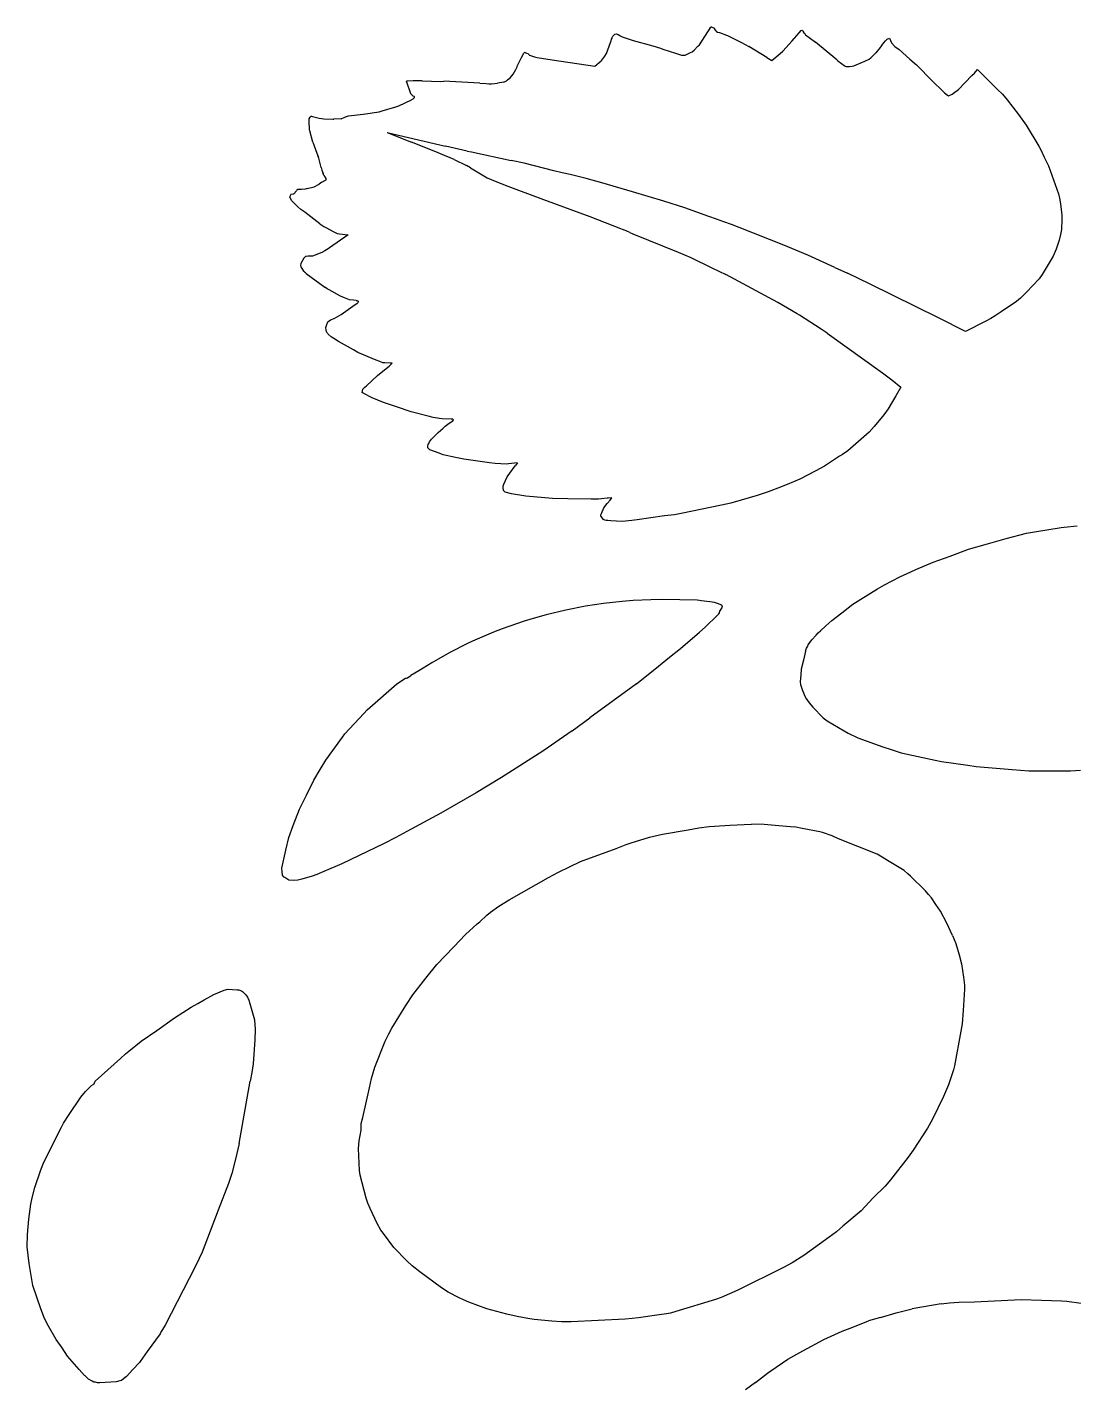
# Model space of a CAD drawing. Extents: x -208 to -97, y -176 to -61.
# Drawn here: x -208.4 to -152.6, y -137.8 to -65.4 of the extents above; entities that cross this region are included whole.
import ezdxf

# ---------------------------------------------------------------- set-up
doc = ezdxf.new("R2010")
doc.units = 0
doc.layers.get('0').update_dxf_attribs({"linetype": 'CONTINUOUS'})

msp = doc.modelspace()

# ---------------------------------------------------------------- linework, layer by layer
for p, q in [((-177.18, -65.915), (-177.153, -65.87)), ((-177.153, -65.87), (-177.08, -65.804)), ((-177.08, -65.804), (-177.004, -65.784)), ((-177.004, -65.784), (-176.907, -65.831)), ((-176.907, -65.831), (-176.822, -65.876)), ((-172.575, -66.382), (-171.957, -65.433)), ((-171.906, -65.438), (-171.957, -65.433)), ((-171.906, -65.438), (-171.804, -65.468)), ((-171.804, -65.468), (-171.779, -65.506)), ((-171.779, -65.506), (-171.725, -65.587)), ((-171.725, -65.587), (-171.7, -65.609)), ((-171.7, -65.609), (-171.68, -65.638)), ((-171.68, -65.638), (-171.604, -65.693)), ((-171.604, -65.693), (-171.494, -65.714)), ((-171.494, -65.714), (-171.131, -65.857)), ((-171.131, -65.857), (-171.073, -65.872)), ((-171.073, -65.872), (-170.326, -66.255)), ((-167.478, -65.995), (-167.142, -65.613)), ((-167.142, -65.613), (-167.095, -65.59)), ((-167.095, -65.59), (-167.07, -65.611)), ((-167.07, -65.611), (-167.054, -65.651)), ((-167.054, -65.651), (-166.996, -65.726)), ((-166.996, -65.726), (-166.954, -65.778)), ((-166.954, -65.778), (-166.908, -65.848)), ((-166.908, -65.848), (-166.718, -65.984)), ((-177.518, -66.831), (-177.309, -66.242)), ((-177.309, -66.242), (-177.276, -66.152)), ((-177.276, -66.152), (-177.253, -66.076)), ((-177.253, -66.076), (-177.229, -66.016)), ((-177.229, -66.016), (-177.217, -65.98)), ((-177.217, -65.98), (-177.18, -65.915)), ((-176.822, -65.876), (-176.79, -65.903)), ((-176.79, -65.903), (-176.684, -65.953)), ((-176.684, -65.953), (-176.59, -65.989)), ((-176.59, -65.989), (-176.26, -66.089)), ((-176.26, -66.089), (-176.101, -66.135)), ((-176.101, -66.135), (-175.047, -66.429)), ((-175.047, -66.429), (-174.643, -66.558)), ((-174.643, -66.558), (-174.516, -66.598)), ((-174.516, -66.598), (-173.844, -66.823)), ((-172.856, -66.665), (-172.652, -66.44)), ((-172.652, -66.44), (-172.575, -66.382)), ((-170.326, -66.255), (-169.935, -66.46)), ((-168.982, -67.041), (-169.935, -66.46)), ((-168.129, -66.715), (-167.632, -66.16)), ((-167.632, -66.16), (-167.523, -66.034)), ((-167.523, -66.034), (-167.478, -65.995)), ((-166.718, -65.984), (-166.387, -66.225)), ((-165.253, -67.18), (-166.387, -66.225)), ((-162.927, -66.515), (-163.161, -66.807)), ((-162.927, -66.515), (-162.884, -66.456)), ((-162.884, -66.456), (-162.817, -66.361)), ((-162.817, -66.361), (-162.757, -66.288)), ((-162.757, -66.288), (-162.65, -66.163)), ((-162.65, -66.163), (-162.611, -66.124)), ((-162.611, -66.124), (-162.552, -66.068)), ((-162.552, -66.068), (-162.445, -66.026)), ((-162.445, -66.026), (-162.327, -66.267)), ((-162.327, -66.267), (-162.144, -66.457)), ((-162.144, -66.457), (-161.92, -66.628)), ((-182.295, -67.513), (-182.166, -67.258)), ((-182.166, -67.258), (-182.052, -67.044)), ((-182.052, -67.044), (-181.935, -66.814)), ((-181.935, -66.814), (-181.914, -66.795)), ((-181.914, -66.795), (-181.885, -66.772)), ((-181.885, -66.772), (-181.86, -66.782)), ((-181.86, -66.782), (-181.782, -66.811)), ((-181.782, -66.811), (-181.709, -66.841)), ((-181.709, -66.841), (-181.675, -66.879)), ((-181.675, -66.879), (-181.627, -66.917)), ((-181.627, -66.917), (-181.369, -67.005)), ((-181.369, -67.005), (-181.284, -67.039)), ((-181.284, -67.039), (-181.22, -67.043)), ((-181.22, -67.043), (-180.429, -67.169)), ((-180.429, -67.169), (-178.147, -67.516)), ((-178.147, -67.516), (-177.814, -67.23)), ((-177.814, -67.23), (-177.773, -67.189)), ((-177.773, -67.189), (-177.615, -66.98)), ((-177.615, -66.98), (-177.518, -66.831)), ((-173.844, -66.823), (-173.529, -66.922)), ((-173.529, -66.922), (-173.425, -66.93)), ((-173.425, -66.93), (-173.358, -66.926)), ((-173.358, -66.926), (-173.327, -66.921)), ((-173.327, -66.921), (-173.04, -66.776)), ((-173.04, -66.776), (-172.961, -66.747)), ((-172.961, -66.747), (-172.856, -66.665)), ((-168.982, -67.041), (-168.713, -67.204)), ((-168.713, -67.204), (-168.274, -66.838)), ((-168.274, -66.838), (-168.129, -66.715)), ((-165.253, -67.18), (-165.185, -67.228)), ((-165.185, -67.228), (-164.795, -67.505)), ((-164.329, -67.489), (-163.75, -67.24)), ((-163.75, -67.24), (-163.515, -67.129)), ((-163.515, -67.129), (-163.439, -67.075)), ((-163.439, -67.075), (-163.161, -66.807)), ((-161.92, -66.628), (-161.346, -67.132)), ((-161.346, -67.132), (-161.005, -67.444)), ((-182.669, -68.132), (-182.504, -67.933)), ((-182.504, -67.933), (-182.352, -67.686)), ((-182.352, -67.686), (-182.283, -67.538)), ((-182.283, -67.538), (-182.295, -67.513)), ((-164.795, -67.505), (-164.753, -67.521)), ((-164.753, -67.521), (-164.707, -67.527)), ((-164.707, -67.527), (-164.565, -67.527)), ((-164.565, -67.527), (-164.426, -67.515)), ((-164.426, -67.515), (-164.329, -67.489)), ((-161.005, -67.444), (-160.136, -68.305)), ((-158.76, -68.756), (-158.047, -68.015)), ((-158.047, -68.015), (-157.91, -67.881)), ((-157.91, -67.881), (-157.748, -67.695)), ((-157.748, -67.695), (-156.68, -68.751)), ((-188.141, -68.303), (-188.185, -68.318)), ((-187.962, -68.986), (-188.185, -68.318)), ((-187.833, -68.298), (-188.141, -68.303)), ((-187.36, -68.294), (-187.833, -68.298)), ((-187.36, -68.294), (-186.35, -68.32)), ((-186.35, -68.32), (-186.197, -68.318)), ((-184.279, -68.408), (-186.197, -68.318)), ((-184.279, -68.408), (-183.932, -68.433)), ((-183.932, -68.433), (-183.794, -68.45)), ((-183.794, -68.45), (-183.659, -68.456)), ((-183.659, -68.456), (-183.339, -68.413)), ((-182.992, -68.356), (-183.339, -68.413)), ((-182.992, -68.356), (-182.86, -68.289)), ((-182.86, -68.289), (-182.806, -68.233)), ((-182.806, -68.233), (-182.669, -68.132)), ((-160.136, -68.305), (-159.601, -68.849)), ((-159.02, -68.955), (-158.76, -68.756)), ((-156.68, -68.751), (-156.416, -69.009)), ((-188.602, -69.618), (-187.918, -69.302)), ((-187.962, -68.986), (-187.833, -69.105)), ((-187.859, -69.267), (-187.918, -69.302)), ((-187.859, -69.267), (-187.798, -69.22)), ((-187.786, -69.127), (-187.833, -69.105)), ((-187.798, -69.22), (-187.758, -69.188)), ((-187.767, -69.145), (-187.786, -69.127)), ((-187.758, -69.188), (-187.767, -69.145)), ((-159.601, -68.849), (-159.507, -68.93)), ((-159.507, -68.93), (-159.348, -69.057)), ((-159.348, -69.057), (-159.284, -69.085)), ((-159.284, -69.085), (-159.127, -69.021)), ((-159.127, -69.021), (-159.097, -69.01)), ((-159.097, -69.01), (-159.02, -68.955)), ((-156.416, -69.009), (-156.166, -69.301)), ((-156.166, -69.301), (-155.554, -70.082)), ((-193.317, -70.231), (-193.279, -70.18)), ((-193.279, -70.18), (-193.245, -70.176)), ((-193.245, -70.176), (-193.202, -70.187)), ((-193.202, -70.187), (-193.134, -70.212)), ((-193.134, -70.212), (-192.847, -70.276)), ((-191.668, -70.311), (-191.444, -70.203)), ((-191.444, -70.203), (-191.278, -70.158)), ((-191.278, -70.158), (-190.501, -70.072)), ((-190.501, -70.072), (-189.652, -69.941)), ((-189.652, -69.941), (-189.482, -69.893)), ((-189.482, -69.893), (-188.752, -69.679)), ((-188.752, -69.679), (-188.602, -69.618)), ((-155.554, -70.082), (-155.155, -70.651)), ((-193.375, -70.317), (-193.317, -70.231)), ((-193.372, -70.583), (-193.375, -70.317)), ((-193.366, -70.749), (-193.372, -70.583)), ((-193.368, -70.859), (-193.366, -70.749)), ((-193.345, -70.951), (-193.368, -70.859)), ((-192.847, -70.276), (-192.603, -70.319)), ((-192.603, -70.319), (-192.111, -70.342)), ((-192.111, -70.342), (-192.066, -70.342)), ((-191.668, -70.311), (-192.066, -70.342)), ((-155.155, -70.651), (-154.471, -71.768)), ((-193.178, -71.563), (-193.345, -70.951)), ((-193.178, -71.563), (-192.973, -72.152)), ((-189.225, -71.043), (-187.925, -71.562)), ((-189.225, -71.043), (-186.106, -71.767)), ((-186.616, -72.069), (-187.925, -71.562)), ((-192.973, -72.152), (-192.897, -72.323)), ((-192.859, -72.42), (-192.897, -72.323)), ((-186.381, -72.189), (-186.616, -72.069)), ((-185.645, -72.482), (-186.381, -72.189)), ((-184.946, -72.031), (-186.106, -71.767)), ((-184.946, -72.031), (-184.719, -72.081)), ((-184.719, -72.081), (-182.611, -72.535)), ((-154.471, -71.768), (-154.352, -71.995)), ((-154.352, -71.995), (-154.187, -72.353)), ((-154.187, -72.353), (-153.959, -72.823)), ((-192.823, -72.559), (-192.859, -72.42)), ((-192.734, -72.91), (-192.823, -72.559)), ((-192.734, -72.91), (-192.706, -73.058)), ((-192.706, -73.058), (-192.639, -73.223)), ((-185.645, -72.482), (-184.984, -72.806)), ((-184.783, -72.926), (-184.984, -72.806)), ((-184.783, -72.926), (-183.888, -73.456)), ((-181.917, -72.686), (-182.611, -72.535)), ((-180.328, -73.09), (-181.917, -72.686)), ((-179.891, -73.189), (-180.328, -73.09)), ((-153.959, -72.823), (-153.782, -73.317)), ((-193.119, -73.933), (-192.853, -73.797)), ((-192.695, -73.693), (-192.853, -73.797)), ((-192.695, -73.693), (-192.479, -73.57)), ((-192.602, -73.343), (-192.639, -73.223)), ((-192.602, -73.343), (-192.534, -73.406)), ((-192.503, -73.446), (-192.534, -73.406)), ((-192.464, -73.496), (-192.503, -73.446)), ((-192.479, -73.57), (-192.464, -73.496)), ((-183.888, -73.456), (-183.677, -73.547)), ((-183.677, -73.547), (-182.934, -73.848)), ((-179.459, -73.291), (-179.891, -73.189)), ((-179.031, -73.395), (-179.459, -73.291)), ((-178.608, -73.502), (-179.031, -73.395)), ((-177.772, -73.726), (-178.608, -73.502)), ((-176.135, -74.211), (-177.772, -73.726)), ((-153.782, -73.317), (-153.433, -74.314)), ((-194.407, -74.455), (-194.411, -74.498)), ((-194.304, -74.681), (-194.411, -74.498)), ((-194.358, -74.357), (-194.407, -74.455)), ((-194.22, -74.328), (-194.358, -74.357)), ((-194.164, -74.298), (-194.22, -74.328)), ((-194.118, -74.225), (-194.164, -74.298)), ((-194.054, -74.144), (-194.118, -74.225)), ((-194.029, -74.119), (-194.054, -74.144)), ((-193.979, -74.088), (-194.029, -74.119)), ((-193.916, -74.079), (-193.979, -74.088)), ((-193.886, -74.09), (-193.916, -74.079)), ((-193.778, -74.08), (-193.886, -74.09)), ((-193.59, -74.062), (-193.778, -74.08)), ((-193.477, -74.035), (-193.59, -74.062)), ((-193.477, -74.035), (-193.119, -73.933)), ((-182.934, -73.848), (-180.888, -74.609)), ((-174.465, -74.695), (-176.135, -74.211)), ((-153.433, -74.314), (-153.377, -74.54)), ((-153.377, -74.54), (-153.326, -74.847)), ((-194.304, -74.681), (-194.138, -74.844)), ((-194.138, -74.844), (-193.976, -75.008)), ((-193.976, -75.008), (-193.821, -75.143)), ((-193.609, -75.295), (-193.821, -75.143)), ((-180.888, -74.609), (-178.416, -75.519)), ((-173.342, -75.063), (-174.465, -74.695)), ((-172.069, -75.519), (-173.342, -75.063)), ((-153.326, -74.847), (-153.24, -75.442)), ((-192.802, -75.914), (-193.609, -75.295)), ((-192.802, -75.914), (-192.597, -76.05)), ((-178.416, -75.519), (-176.781, -76.164)), ((-171.666, -75.658), (-172.069, -75.519)), ((-171.264, -75.8), (-171.666, -75.658)), ((-170.861, -75.947), (-171.264, -75.8)), ((-170.459, -76.098), (-170.861, -75.947)), ((-153.243, -75.689), (-153.26, -76.221)), ((-153.24, -75.442), (-153.243, -75.689)), ((-192.597, -76.05), (-192.492, -76.113)), ((-192.492, -76.113), (-192.064, -76.343)), ((-191.296, -76.504), (-192.301, -77.195)), ((-192.064, -76.343), (-191.889, -76.421)), ((-191.889, -76.421), (-191.76, -76.441)), ((-191.76, -76.441), (-191.296, -76.504)), ((-176.781, -76.164), (-176.609, -76.236)), ((-176.277, -76.375), (-176.609, -76.236)), ((-176.277, -76.375), (-176.117, -76.443)), ((-176.117, -76.443), (-173.696, -77.42)), ((-168.063, -77.049), (-170.459, -76.098)), ((-153.315, -76.479), (-153.383, -76.789)), ((-153.26, -76.221), (-153.315, -76.479)), ((-192.694, -77.443), (-193.202, -77.627)), ((-192.537, -77.346), (-192.694, -77.443)), ((-192.37, -77.243), (-192.537, -77.346)), ((-192.301, -77.195), (-192.37, -77.243)), ((-173.696, -77.42), (-173.029, -77.713)), ((-166.787, -77.586), (-168.063, -77.049)), ((-153.559, -77.257), (-153.71, -77.64)), ((-153.383, -76.789), (-153.559, -77.257)), ((-193.828, -78.025), (-193.846, -78.129)), ((-193.846, -78.129), (-193.82, -78.197)), ((-193.657, -77.744), (-193.828, -78.025)), ((-193.65, -77.72), (-193.657, -77.744)), ((-193.65, -77.72), (-193.58, -77.65)), ((-193.53, -77.643), (-193.58, -77.65)), ((-193.436, -77.628), (-193.53, -77.643)), ((-193.202, -77.627), (-193.436, -77.628)), ((-173.029, -77.713), (-171.902, -78.263)), ((-165.346, -78.233), (-166.787, -77.586)), ((-153.917, -77.994), (-154.289, -78.611)), ((-153.71, -77.64), (-153.917, -77.994)), ((-193.82, -78.197), (-193.671, -78.431)), ((-193.671, -78.431), (-193.652, -78.456)), ((-193.652, -78.456), (-193.624, -78.484)), ((-193.579, -78.525), (-193.624, -78.484)), ((-193.543, -78.558), (-193.579, -78.525)), ((-193.543, -78.558), (-192.546, -79.278)), ((-171.902, -78.263), (-171.161, -78.615)), ((-168.394, -80.098), (-171.161, -78.615)), ((-165.346, -78.233), (-164.674, -78.538)), ((-163.463, -79.118), (-164.674, -78.538)), ((-154.465, -78.842), (-155.138, -79.545)), ((-154.289, -78.611), (-154.465, -78.842)), ((-192.417, -79.373), (-192.546, -79.278)), ((-192.304, -79.436), (-192.417, -79.373)), ((-191.705, -79.772), (-192.304, -79.436)), ((-159.825, -80.914), (-163.463, -79.118)), ((-155.138, -79.545), (-155.456, -79.866)), ((-191.499, -79.862), (-191.705, -79.772)), ((-191.668, -80.741), (-190.917, -80.204)), ((-191.22, -79.956), (-191.499, -79.862)), ((-191.02, -79.987), (-191.22, -79.956)), ((-190.88, -80.001), (-191.02, -79.987)), ((-190.917, -80.204), (-190.834, -80.147)), ((-190.88, -80.001), (-190.844, -80.006)), ((-190.818, -80.015), (-190.844, -80.006)), ((-190.834, -80.147), (-190.787, -80.118)), ((-190.79, -80.025), (-190.818, -80.015)), ((-190.738, -80.042), (-190.79, -80.025)), ((-190.76, -80.084), (-190.787, -80.118)), ((-190.76, -80.084), (-190.738, -80.042)), ((-167.36, -80.705), (-168.394, -80.098)), ((-155.67, -80.05), (-156.484, -80.604)), ((-155.456, -79.866), (-155.67, -80.05)), ((-192.391, -81.13), (-192.233, -81.023)), ((-192.233, -81.023), (-192.041, -80.962)), ((-192.041, -80.962), (-191.668, -80.741)), ((-167.234, -80.782), (-167.36, -80.705)), ((-166.08, -81.516), (-167.234, -80.782)), ((-158.383, -81.648), (-159.825, -80.914)), ((-157.036, -80.963), (-157.307, -81.097)), ((-156.809, -80.817), (-157.036, -80.963)), ((-156.484, -80.604), (-156.809, -80.817)), ((-192.495, -81.434), (-192.441, -81.276)), ((-192.466, -81.572), (-192.495, -81.434)), ((-192.433, -81.697), (-192.466, -81.572)), ((-192.441, -81.276), (-192.391, -81.13)), ((-192.386, -81.756), (-192.433, -81.697)), ((-192.357, -81.798), (-192.386, -81.756)), ((-192.204, -81.932), (-192.357, -81.798)), ((-165.757, -81.743), (-166.08, -81.516)), ((-165.757, -81.743), (-162.804, -83.847)), ((-157.307, -81.097), (-158.383, -81.648)), ((-192.156, -81.968), (-192.204, -81.932)), ((-192.071, -82.024), (-192.156, -81.968)), ((-191.822, -82.185), (-192.071, -82.024)), ((-191.016, -82.624), (-191.822, -82.185)), ((-190.783, -82.762), (-191.016, -82.624)), ((-189.8, -83.178), (-190.783, -82.762)), ((-189.611, -83.25), (-189.8, -83.178)), ((-189.74, -83.989), (-189.451, -83.76)), ((-189.446, -83.315), (-189.611, -83.25)), ((-189.451, -83.76), (-189.113, -83.486)), ((-189.34, -83.325), (-189.446, -83.315)), ((-189.064, -83.338), (-189.34, -83.325)), ((-189.113, -83.486), (-188.957, -83.343)), ((-188.957, -83.343), (-189.064, -83.338)), ((-162.804, -83.847), (-162.304, -84.223)), ((-190.515, -84.715), (-190.416, -84.619)), ((-190.416, -84.619), (-190.322, -84.545)), ((-190.322, -84.545), (-189.74, -83.989)), ((-162.304, -84.223), (-161.832, -84.615)), ((-161.832, -84.615), (-162.101, -85.084)), ((-190.547, -84.905), (-190.515, -84.715)), ((-190.502, -84.941), (-190.547, -84.905)), ((-190.012, -85.187), (-190.502, -84.941)), ((-189.422, -85.436), (-190.012, -85.187)), ((-162.101, -85.084), (-162.501, -85.768)), ((-188.73, -85.664), (-189.422, -85.436)), ((-187.946, -85.927), (-188.73, -85.664)), ((-187.032, -86.166), (-187.946, -85.927)), ((-162.744, -86.09), (-163.248, -86.711)), ((-162.501, -85.768), (-162.744, -86.09)), ((-186.772, -86.226), (-187.032, -86.166)), ((-186.427, -86.287), (-186.772, -86.226)), ((-186.493, -87.031), (-186.251, -86.807)), ((-186.279, -86.293), (-186.427, -86.287)), ((-185.812, -86.313), (-186.279, -86.293)), ((-186.251, -86.807), (-186.131, -86.693)), ((-186.131, -86.693), (-185.987, -86.587)), ((-185.987, -86.587), (-185.755, -86.422)), ((-185.724, -86.325), (-185.812, -86.313)), ((-185.755, -86.422), (-185.685, -86.38)), ((-185.685, -86.38), (-185.724, -86.325)), ((-163.248, -86.711), (-163.521, -87.02)), ((-186.996, -87.613), (-186.955, -87.522)), ((-186.955, -87.522), (-186.856, -87.393)), ((-186.856, -87.393), (-186.826, -87.352)), ((-186.826, -87.352), (-186.493, -87.031)), ((-163.654, -87.132), (-164.654, -88.007)), ((-163.521, -87.02), (-163.654, -87.132)), ((-187.048, -87.737), (-187.027, -87.661)), ((-187.046, -87.847), (-187.048, -87.737)), ((-187.015, -87.879), (-187.046, -87.847)), ((-187.027, -87.661), (-186.996, -87.613)), ((-186.942, -87.954), (-187.015, -87.879)), ((-186.45, -88.135), (-186.942, -87.954)), ((-186.324, -88.188), (-186.45, -88.135)), ((-186.225, -88.22), (-186.324, -88.188)), ((-185.576, -88.362), (-186.225, -88.22)), ((-165.105, -88.298), (-165.894, -88.824)), ((-164.943, -88.207), (-165.105, -88.298)), ((-164.654, -88.007), (-164.943, -88.207)), ((-185.123, -88.447), (-185.576, -88.362)), ((-183.767, -88.651), (-185.123, -88.447)), ((-183.454, -88.678), (-183.767, -88.651)), ((-182.848, -88.72), (-183.454, -88.678)), ((-182.742, -88.701), (-182.848, -88.72)), ((-182.277, -88.637), (-182.742, -88.701)), ((-182.678, -89.187), (-182.391, -88.797)), ((-182.277, -88.637), (-182.391, -88.797)), ((-165.894, -88.824), (-166.361, -89.065)), ((-183.003, -89.777), (-182.816, -89.399)), ((-182.816, -89.399), (-182.678, -89.187)), ((-167.225, -89.518), (-167.892, -89.792)), ((-166.361, -89.065), (-167.225, -89.518)), ((-183.031, -89.956), (-183.027, -89.892)), ((-183.013, -90.121), (-183.031, -89.956)), ((-183.027, -89.892), (-183.003, -89.777)), ((-182.979, -90.156), (-183.013, -90.121)), ((-182.921, -90.204), (-182.979, -90.156)), ((-182.594, -90.295), (-182.921, -90.204)), ((-181.823, -90.415), (-182.594, -90.295)), ((-180.397, -90.537), (-181.823, -90.415)), ((-169.497, -90.387), (-170.339, -90.628)), ((-168.911, -90.183), (-169.497, -90.387)), ((-168.386, -89.998), (-168.911, -90.183)), ((-167.892, -89.792), (-168.386, -89.998)), ((-179.594, -90.566), (-180.397, -90.537)), ((-178.349, -90.585), (-179.594, -90.566)), ((-177.95, -90.585), (-178.349, -90.585)), ((-177.795, -90.565), (-177.95, -90.585)), ((-177.799, -91.346), (-177.675, -91.042)), ((-177.492, -90.528), (-177.795, -90.565)), ((-177.675, -91.042), (-177.49, -90.817)), ((-177.442, -90.522), (-177.492, -90.528)), ((-177.49, -90.817), (-177.328, -90.63)), ((-177.234, -90.511), (-177.442, -90.522)), ((-177.328, -90.63), (-177.234, -90.511)), ((-171.386, -90.905), (-173.543, -91.351)), ((-170.888, -90.789), (-171.386, -90.905)), ((-170.339, -90.628), (-170.888, -90.789)), ((-177.827, -91.42), (-177.799, -91.346)), ((-177.825, -91.482), (-177.827, -91.42)), ((-177.815, -91.507), (-177.825, -91.482)), ((-177.68, -91.672), (-177.815, -91.507)), ((-177.606, -91.707), (-177.68, -91.672)), ((-177.551, -91.724), (-177.606, -91.707)), ((-177.456, -91.713), (-177.551, -91.724)), ((-177.302, -91.732), (-177.456, -91.713)), ((-176.681, -91.765), (-177.302, -91.732)), ((-176.176, -91.711), (-176.681, -91.765)), ((-175.89, -91.683), (-176.176, -91.711)), ((-174.428, -91.474), (-175.89, -91.683)), ((-173.892, -91.411), (-174.428, -91.474)), ((-173.543, -91.351), (-173.892, -91.411)), ((-156.212, -92.668), (-155.138, -92.401)), ((-155.138, -92.401), (-154.701, -92.322)), ((-154.701, -92.322), (-153.275, -92.087)), ((-153.275, -92.087), (-153.132, -92.07)), ((-153.132, -92.07), (-152.432, -92.006)), ((-159.207, -93.616), (-158.218, -93.25)), ((-158.218, -93.25), (-157.213, -92.954)), ((-157.213, -92.954), (-156.212, -92.668)), ((-161.039, -94.334), (-160.104, -93.936)), ((-160.104, -93.936), (-159.207, -93.616)), ((-162.708, -95.143), (-161.884, -94.727)), ((-161.884, -94.727), (-161.302, -94.452)), ((-161.302, -94.452), (-161.039, -94.334)), ((-163.971, -95.907), (-163.071, -95.356)), ((-163.071, -95.356), (-162.708, -95.143)), ((-177.691, -96.138), (-178.637, -96.281)), ((-176.696, -96.032), (-177.691, -96.138)), ((-176.101, -95.977), (-176.696, -96.032)), ((-175.164, -95.942), (-176.101, -95.977)), ((-174.539, -95.918), (-175.164, -95.942)), ((-172.694, -95.967), (-174.539, -95.918)), ((-172.572, -95.977), (-172.694, -95.967)), ((-172.473, -95.991), (-172.572, -95.977)), ((-172.014, -96.052), (-172.473, -95.991)), ((-171.759, -96.08), (-172.014, -96.052)), ((-171.608, -96.142), (-171.759, -96.08)), ((-171.376, -96.233), (-171.608, -96.142)), ((-171.35, -96.277), (-171.376, -96.233)), ((-171.345, -96.342), (-171.35, -96.277)), ((-164.985, -96.637), (-164.384, -96.177)), ((-164.384, -96.177), (-163.971, -95.907)), ((-181.304, -96.905), (-181.923, -97.078)), ((-180.733, -96.74), (-181.304, -96.905)), ((-179.685, -96.502), (-180.733, -96.74)), ((-178.637, -96.281), (-179.685, -96.502)), ((-172.267, -97.402), (-171.604, -96.77)), ((-171.604, -96.77), (-171.542, -96.686)), ((-171.542, -96.686), (-171.498, -96.637)), ((-171.498, -96.637), (-171.478, -96.541)), ((-171.478, -96.541), (-171.345, -96.342)), ((-165.508, -97.047), (-164.985, -96.637)), ((-183.555, -97.669), (-184.677, -98.149)), ((-183.085, -97.486), (-183.555, -97.669)), ((-181.923, -97.078), (-183.085, -97.486)), ((-173.584, -98.529), (-172.564, -97.663)), ((-172.564, -97.663), (-172.267, -97.402)), ((-166.343, -97.835), (-166.234, -97.704)), ((-166.234, -97.704), (-166.116, -97.596)), ((-166.116, -97.596), (-165.833, -97.335)), ((-165.833, -97.335), (-165.508, -97.047)), ((-184.942, -98.276), (-185.876, -98.744)), ((-184.677, -98.149), (-184.942, -98.276)), ((-166.857, -98.518), (-166.795, -98.406)), ((-166.795, -98.406), (-166.773, -98.344)), ((-166.773, -98.344), (-166.582, -98.079)), ((-166.582, -98.079), (-166.343, -97.835)), ((-185.876, -98.744), (-186.832, -99.307)), ((-174.758, -99.478), (-174.171, -99.008)), ((-174.171, -99.008), (-173.584, -98.529)), ((-167.026, -99.153), (-167.154, -99.639)), ((-166.909, -98.677), (-167.026, -99.153)), ((-166.909, -98.677), (-166.857, -98.518)), ((-187.525, -99.726), (-187.958, -99.98)), ((-186.832, -99.307), (-187.525, -99.726)), ((-175.932, -100.428), (-174.758, -99.478)), ((-167.154, -99.639), (-167.164, -99.946)), ((-190.291, -101.809), (-188.711, -100.425)), ((-188.711, -100.425), (-188.235, -100.114)), ((-188.235, -100.114), (-188.193, -100.116)), ((-188.193, -100.116), (-188.142, -100.093)), ((-188.142, -100.093), (-187.958, -99.98)), ((-175.932, -100.428), (-178.411, -102.227)), ((-167.164, -99.946), (-167.194, -100.322)), ((-167.194, -100.322), (-167.183, -100.463)), ((-167.183, -100.463), (-167.067, -100.78)), ((-167.067, -100.78), (-166.94, -101.104)), ((-166.94, -101.104), (-166.889, -101.189)), ((-166.889, -101.189), (-166.728, -101.432)), ((-191.477, -103.093), (-190.47, -102.002)), ((-190.47, -102.002), (-190.291, -101.809)), ((-166.728, -101.432), (-166.518, -101.671)), ((-166.518, -101.671), (-165.97, -102.239)), ((-179.355, -102.931), (-178.411, -102.227)), ((-165.97, -102.239), (-165.751, -102.396)), ((-165.751, -102.396), (-164.853, -102.933)), ((-192.496, -104.493), (-191.607, -103.269)), ((-191.607, -103.269), (-191.477, -103.093)), ((-179.355, -102.931), (-180.922, -103.999)), ((-164.853, -102.933), (-164.644, -103.043)), ((-164.644, -103.043), (-164.13, -103.297)), ((-164.13, -103.297), (-162.789, -103.776)), ((-180.922, -103.999), (-183.131, -105.408)), ((-162.789, -103.776), (-162.353, -103.926)), ((-162.353, -103.926), (-161.811, -104.091)), ((-161.811, -104.091), (-160.005, -104.495)), ((-192.798, -104.984), (-192.496, -104.493)), ((-160.005, -104.495), (-159.666, -104.564)), ((-159.666, -104.564), (-158.252, -104.762)), ((-158.252, -104.762), (-157.809, -104.825)), ((-157.809, -104.825), (-155.897, -104.992)), ((-193.528, -106.344), (-193.135, -105.546)), ((-193.135, -105.546), (-192.798, -104.984)), ((-183.131, -105.408), (-184.47, -106.228)), ((-155.897, -104.992), (-155.016, -105.047)), ((-155.016, -105.047), (-153.559, -105.064)), ((-153.559, -105.064), (-152.783, -105.061)), ((-152.783, -105.061), (-152.255, -105.024)), ((-193.899, -107.093), (-193.528, -106.344)), ((-184.47, -106.228), (-186.363, -107.319)), ((-194.23, -107.969), (-193.899, -107.093)), ((-186.363, -107.319), (-188.165, -108.283)), ((-194.464, -108.61), (-194.23, -107.969)), ((-188.165, -108.283), (-188.759, -108.61)), ((-175.231, -108.597), (-174.531, -108.434)), ((-174.531, -108.434), (-173.166, -108.195)), ((-173.166, -108.195), (-172.886, -108.141)), ((-172.886, -108.141), (-172.606, -108.095)), ((-172.606, -108.095), (-172.047, -108.021)), ((-172.047, -108.021), (-171.218, -107.96)), ((-171.218, -107.96), (-170.945, -107.953)), ((-170.945, -107.953), (-169.787, -107.895)), ((-169.116, -107.909), (-169.787, -107.895)), ((-168.338, -107.987), (-169.116, -107.909)), ((-167.713, -108.031), (-168.338, -107.987)), ((-167.432, -108.063), (-167.713, -108.031)), ((-167.086, -108.125), (-167.432, -108.063)), ((-166.149, -108.312), (-167.086, -108.125)), ((-166.012, -108.347), (-166.149, -108.312)), ((-165.491, -108.51), (-166.012, -108.347)), ((-165.164, -108.671), (-165.491, -108.51)), ((-194.831, -110.235), (-194.619, -109.282)), ((-194.619, -109.282), (-194.464, -108.61)), ((-189.385, -108.92), (-191.641, -110.018)), ((-188.759, -108.61), (-189.385, -108.92)), ((-178.911, -109.886), (-177.017, -109.201)), ((-177.017, -109.201), (-176.748, -109.092)), ((-176.748, -109.092), (-176.476, -108.987)), ((-176.476, -108.987), (-176.202, -108.89)), ((-176.202, -108.89), (-175.231, -108.597)), ((-163.089, -109.495), (-165.164, -108.671)), ((-191.641, -110.018), (-192.597, -110.412)), ((-180.086, -110.457), (-178.911, -109.886)), ((-162.827, -109.664), (-163.089, -109.495)), ((-162.544, -109.828), (-162.827, -109.664)), ((-161.655, -110.371), (-162.544, -109.828)), ((-194.819, -110.413), (-194.831, -110.235)), ((-194.793, -110.618), (-194.819, -110.413)), ((-194.739, -110.685), (-194.793, -110.618)), ((-194.728, -110.714), (-194.739, -110.685)), ((-194.677, -110.74), (-194.728, -110.714)), ((-194.454, -110.883), (-194.677, -110.74)), ((-193.223, -110.668), (-193.771, -110.834)), ((-192.962, -110.579), (-193.223, -110.668)), ((-192.597, -110.412), (-192.962, -110.579)), ((-182.709, -111.924), (-180.616, -110.731)), ((-180.616, -110.731), (-180.086, -110.457)), ((-161.458, -110.539), (-161.655, -110.371)), ((-161.312, -110.662), (-161.458, -110.539)), ((-160.525, -111.454), (-161.312, -110.662)), ((-194.211, -110.892), (-194.454, -110.883)), ((-193.982, -110.885), (-194.211, -110.892)), ((-193.771, -110.834), (-193.982, -110.885)), ((-160.364, -111.639), (-160.525, -111.454)), ((-183.273, -112.258), (-182.709, -111.924)), ((-160.203, -111.82), (-160.364, -111.639)), ((-159.96, -112.183), (-160.203, -111.82)), ((-159.72, -112.529), (-159.96, -112.183)), ((-184.287, -113.099), (-183.908, -112.753)), ((-183.908, -112.753), (-183.705, -112.594)), ((-183.705, -112.594), (-183.273, -112.258)), ((-159.385, -113.172), (-159.72, -112.529)), ((-185.048, -113.779), (-184.418, -113.209)), ((-184.418, -113.209), (-184.287, -113.099)), ((-159.075, -113.827), (-159.385, -113.172)), ((-185.672, -114.43), (-185.048, -113.779)), ((-159.075, -113.827), (-158.899, -114.258)), ((-158.899, -114.258), (-158.728, -114.853)), ((-186.573, -115.379), (-185.672, -114.43)), ((-158.728, -114.853), (-158.59, -115.337)), ((-187.163, -116.111), (-186.573, -115.379)), ((-158.59, -115.337), (-158.484, -116.043)), ((-187.85, -116.992), (-187.163, -116.111)), ((-158.484, -116.043), (-158.433, -116.476)), ((-158.433, -116.476), (-158.429, -116.682)), ((-199.317, -117.449), (-198.973, -117.249)), ((-198.973, -117.249), (-198.461, -116.979)), ((-198.461, -116.979), (-197.901, -116.735)), ((-197.901, -116.735), (-197.717, -116.693)), ((-197.717, -116.693), (-197.214, -116.723)), ((-197.214, -116.723), (-197.132, -116.724)), ((-197.132, -116.724), (-196.981, -116.775)), ((-196.981, -116.775), (-196.925, -116.814)), ((-196.925, -116.814), (-196.756, -116.993)), ((-196.756, -116.993), (-196.662, -117.115)), ((-196.662, -117.115), (-196.586, -117.266)), ((-196.586, -117.266), (-196.533, -117.445)), ((-188.225, -117.552), (-187.85, -116.992)), ((-158.429, -116.682), (-158.502, -117.819)), ((-200.555, -118.209), (-199.664, -117.643)), ((-199.664, -117.643), (-199.317, -117.449)), ((-196.533, -117.445), (-196.292, -118.331)), ((-188.967, -118.766), (-188.225, -117.552)), ((-158.502, -117.819), (-158.566, -118.537)), ((-201.499, -118.885), (-200.555, -118.209)), ((-196.292, -118.331), (-196.25, -118.835)), ((-158.566, -118.537), (-158.632, -118.919)), ((-202.327, -119.461), (-201.499, -118.885)), ((-196.278, -119.392), (-196.371, -120.662)), ((-196.25, -118.835), (-196.278, -119.392)), ((-189.325, -119.463), (-189.133, -119.062)), ((-189.133, -119.062), (-188.967, -118.766)), ((-158.632, -118.919), (-158.962, -120.774)), ((-203.444, -120.388), (-203.163, -120.139)), ((-203.163, -120.139), (-202.984, -119.989)), ((-202.984, -119.989), (-202.327, -119.461)), ((-189.881, -120.848), (-189.325, -119.463)), ((-204.781, -121.589), (-203.444, -120.388)), ((-196.371, -120.662), (-196.431, -121.126)), ((-190.06, -121.448), (-189.881, -120.848)), ((-158.962, -120.774), (-159.019, -120.983)), ((-204.819, -121.682), (-204.781, -121.589)), ((-197.101, -124.916), (-196.517, -121.592)), ((-196.431, -121.126), (-196.517, -121.592)), ((-190.168, -121.954), (-190.06, -121.448)), ((-159.019, -120.983), (-159.284, -121.777)), ((-205.549, -122.436), (-205.296, -122.136)), ((-205.296, -122.136), (-205.196, -122.028)), ((-204.989, -121.816), (-205.196, -122.028)), ((-204.989, -121.816), (-204.955, -121.795)), ((-204.919, -121.792), (-204.955, -121.795)), ((-204.919, -121.792), (-204.868, -121.747)), ((-204.868, -121.747), (-204.846, -121.725)), ((-204.846, -121.725), (-204.819, -121.682)), ((-190.523, -123.521), (-190.168, -121.954)), ((-159.284, -121.777), (-159.561, -122.409)), ((-206.179, -123.363), (-205.549, -122.436)), ((-159.561, -122.409), (-160.148, -123.613)), ((-206.477, -123.832), (-206.179, -123.363)), ((-190.602, -123.854), (-190.523, -123.521)), ((-160.148, -123.613), (-160.417, -124.103)), ((-207.532, -125.903), (-206.579, -124.041)), ((-206.579, -124.041), (-206.477, -123.832)), ((-190.707, -124.775), (-190.614, -124.199)), ((-190.614, -124.199), (-190.602, -123.854)), ((-160.417, -124.103), (-161.18, -125.273)), ((-197.101, -124.916), (-197.331, -125.817)), ((-190.75, -125.172), (-190.707, -124.775)), ((-190.695, -126.351), (-190.75, -125.172)), ((-207.681, -126.32), (-207.532, -125.903)), ((-197.331, -125.817), (-197.497, -126.51)), ((-161.433, -125.637), (-162.384, -126.841)), ((-161.18, -125.273), (-161.433, -125.637)), ((-208.002, -127.25), (-207.681, -126.32)), ((-197.497, -126.51), (-197.676, -127.048)), ((-190.653, -126.607), (-190.695, -126.351)), ((-190.33, -127.829), (-190.653, -126.607)), ((-208.141, -127.804), (-208.002, -127.25)), ((-197.676, -127.048), (-198.228, -128.463)), ((-162.676, -127.19), (-163.3, -127.809)), ((-162.384, -126.841), (-162.676, -127.19)), ((-208.213, -128.15), (-208.141, -127.804)), ((-190.251, -128.089), (-190.33, -127.829)), ((-190.134, -128.382), (-190.251, -128.089)), ((-163.3, -127.809), (-163.954, -128.497)), ((-208.328, -128.942), (-208.213, -128.15)), ((-198.228, -128.463), (-199.082, -130.698)), ((-189.748, -129.182), (-190.134, -128.382)), ((-163.954, -128.497), (-164.919, -129.321)), ((-208.389, -129.768), (-208.328, -128.942)), ((-189.552, -129.524), (-189.748, -129.182)), ((-189.415, -129.701), (-189.552, -129.524)), ((-164.919, -129.321), (-165.269, -129.612)), ((-208.414, -130.421), (-208.389, -129.768)), ((-188.871, -130.445), (-189.415, -129.701)), ((-165.65, -129.908), (-167.003, -130.881)), ((-165.269, -129.612), (-165.65, -129.908)), ((-208.306, -131.314), (-208.414, -130.421)), ((-199.082, -130.698), (-199.397, -131.372)), ((-188.163, -131.157), (-188.871, -130.445)), ((-167.003, -130.881), (-167.633, -131.27)), ((-208.113, -132.486), (-208.306, -131.314)), ((-199.397, -131.372), (-199.775, -132.098)), ((-187.885, -131.428), (-188.163, -131.157)), ((-187.486, -131.752), (-187.885, -131.428)), ((-168.089, -131.512), (-170.521, -132.723)), ((-167.633, -131.27), (-168.089, -131.512)), ((-199.775, -132.098), (-201.064, -134.594)), ((-186.318, -132.607), (-187.486, -131.752)), ((-207.692, -133.715), (-208.113, -132.486)), ((-185.968, -132.834), (-186.318, -132.607)), ((-185.378, -133.131), (-185.968, -132.834)), ((-185.154, -133.25), (-185.378, -133.131)), ((-171.409, -133.113), (-171.712, -133.223)), ((-170.521, -132.723), (-171.409, -133.113)), ((-207.483, -134.237), (-207.692, -133.715)), ((-184.863, -133.362), (-185.154, -133.25)), ((-183.901, -133.723), (-184.863, -133.362)), ((-182.841, -134.006), (-183.901, -133.723)), ((-173.82, -133.861), (-174.105, -133.944)), ((-171.712, -133.223), (-173.82, -133.861)), ((-162.078, -133.929), (-161.225, -133.716)), ((-159.69, -133.45), (-161.225, -133.716)), ((-159.69, -133.45), (-159.238, -133.402)), ((-159.238, -133.402), (-158.745, -133.368)), ((-158.745, -133.368), (-157.907, -133.346)), ((-157.907, -133.346), (-155.42, -133.218)), ((-155.42, -133.218), (-154.325, -133.257)), ((-154.325, -133.257), (-153.268, -133.286)), ((-153.268, -133.286), (-152.975, -133.32)), ((-152.975, -133.32), (-151.447, -133.527)), ((-207.267, -134.64), (-207.483, -134.237)), ((-206.874, -135.346), (-207.267, -134.64)), ((-201.064, -134.594), (-201.283, -134.972)), ((-182.287, -134.134), (-182.841, -134.006)), ((-181.724, -134.236), (-182.287, -134.134)), ((-181.389, -134.29), (-181.724, -134.236)), ((-180.447, -134.375), (-181.389, -134.29)), ((-179.928, -134.417), (-180.447, -134.375)), ((-179.403, -134.407), (-179.928, -134.417)), ((-176.521, -134.272), (-179.403, -134.407)), ((-176.149, -134.242), (-176.521, -134.272)), ((-175.813, -134.204), (-176.149, -134.242)), ((-174.71, -134.049), (-175.813, -134.204)), ((-174.329, -133.993), (-174.71, -134.049)), ((-174.105, -133.944), (-174.329, -133.993)), ((-164.384, -134.698), (-163.558, -134.366)), ((-162.91, -134.181), (-163.558, -134.366)), ((-162.91, -134.181), (-162.078, -133.929)), ((-206.547, -135.799), (-206.874, -135.346)), ((-201.328, -135.055), (-202.01, -136)), ((-201.283, -134.972), (-201.328, -135.055)), ((-167.056, -135.96), (-165.946, -135.347)), ((-165.946, -135.347), (-164.966, -134.909)), ((-164.966, -134.909), (-164.384, -134.698)), ((-206.254, -136.236), (-206.547, -135.799)), ((-202.01, -136), (-202.387, -136.525)), ((-167.855, -136.406), (-167.056, -135.96)), ((-205.636, -136.946), (-206.254, -136.236)), ((-202.427, -136.58), (-202.777, -136.949)), ((-202.387, -136.525), (-202.427, -136.58)), ((-168.755, -137.017), (-167.855, -136.406)), ((-205.361, -137.269), (-205.636, -136.946)), ((-205.327, -137.294), (-205.361, -137.269)), ((-205.142, -137.463), (-205.327, -137.294)), ((-204.953, -137.572), (-205.142, -137.463)), ((-203.273, -137.448), (-203.388, -137.543)), ((-203.117, -137.326), (-203.273, -137.448)), ((-202.777, -136.949), (-203.117, -137.326)), ((-169.579, -137.649), (-168.949, -137.155)), ((-168.949, -137.155), (-168.755, -137.017)), ((-204.864, -137.626), (-204.953, -137.572)), ((-204.761, -137.633), (-204.864, -137.626)), ((-204.659, -137.668), (-204.761, -137.633)), ((-204.542, -137.667), (-204.659, -137.668)), ((-203.674, -137.602), (-204.542, -137.667)), ((-203.475, -137.557), (-203.674, -137.602)), ((-203.388, -137.543), (-203.475, -137.557)), ((-169.579, -137.649), (-170.111, -138.041))]:
    msp.add_line(p, q)

doc.saveas('drawing.dxf')
